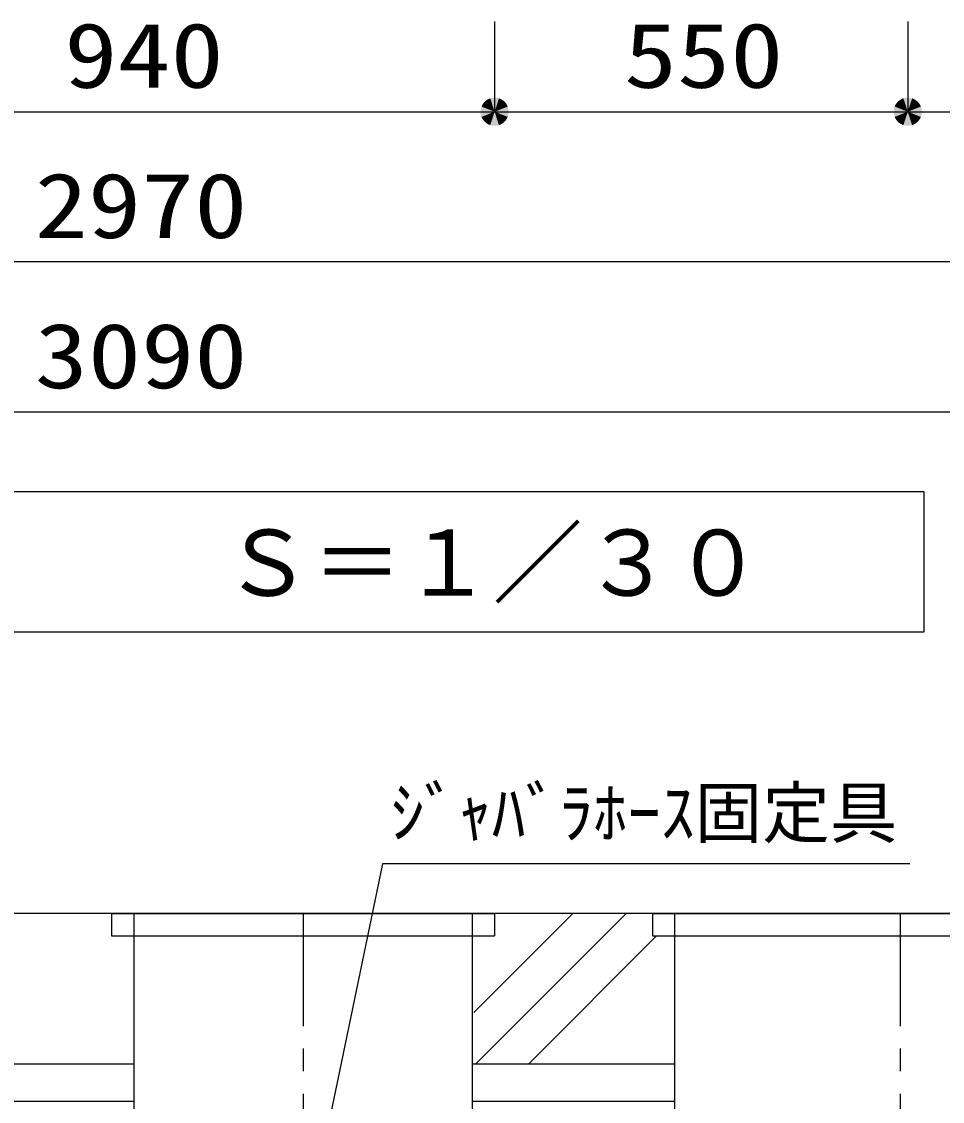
# Model space of a CAD drawing. Units: millimetres, scale not verified. Extents: x -24028 to 8910, y -6308 to 6308.
# Drawn here: x -4517 to -3291, y -1885 to -447 of the extents above; entities that cross this region are included whole.
import ezdxf
from ezdxf.enums import TextEntityAlignment as Align

# ---------------------------------------------------------------- set-up
doc = ezdxf.new("R2010")
doc.units = ezdxf.units.MM
doc.header["$LTSCALE"] = 30
doc.linetypes.add('CHAIN1', pattern=[8, 5, -1, 1, -1])
for name, color, linetype, lineweight in [('0-5_空気管', 3, 'Continuous', 25), ('0-C_機器', 2, 'Continuous', 25), ('0-E_00クル-フ-6寸法', 132, 'Continuous', 25)]:
    doc.layers.add(name, color=color, linetype=linetype, lineweight=lineweight)
doc.styles.add('ＭＳ ゴシック', font='')
doc.styles.get('ＭＳ ゴシック').set_extended_font_data('MS Gothic')

msp = doc.modelspace()

# ---------------------------------------------------------------- linework, layer by layer
at = {"layer": '0-5_空気管'}
for p, q in [((-4036.45, -1568.31), (-4142.21, -2077.62)), ((-3334.68, -1568.31), (-4036.45, -1568.31)), ((-4397.21, -1634.54), (-4397.21, -1664.53)), ((-4367.21, -1969.74), (-4367.21, -1634.54)), ((-3917.21, -1634.54), (-3917.21, -1969.74)), ((-3677.21, -1634.54), (-3677.21, -1664.53)), ((-3677.21, -1634.54), (-3017.21, -1634.54)), ((-3647.21, -1969.74), (-3647.21, -1634.54)), ((-4397.21, -1664.53), (-3887.21, -1664.53)), ((-3677.21, -1664.53), (-3017.21, -1664.53))]:
    msp.add_line(p, q, dxfattribs=at)
at = {"layer": '0-5_空気管', "linetype": 'CHAIN1'}
for p, q in [((-4142.21, -1634.54), (-4142.21, -2065.02)), ((-3347.21, -1634.54), (-3347.21, -2065.02))]:
    msp.add_line(p, q, dxfattribs=at)
at = {"layer": '0-5_空気管', "color": 2}
for p, q in [((-4592.21, -1834.54), (-4367.21, -1834.54)), ((-3917.21, -1834.54), (-3647.21, -1834.54)), ((-4592.21, -1884.54), (-4367.21, -1884.54)), ((-3917.21, -1884.54), (-3647.21, -1884.54))]:
    msp.add_line(p, q, dxfattribs=at)
at = {"layer": '0-5_空気管'}
msp.add_lwpolyline([(-4397.21, -1634.54), (-3887.21, -1634.54), (-3887.21, -1664.53)], dxfattribs=at)
at = {"layer": '0-C_機器'}
for p, q in [((-2767.32, -1634.54), (-6943.62, -1634.54)), ((-2767.32, -1634.54), (-6788.17, -1634.54)), ((-3914.8, -1766.33), (-3783, -1634.54)), ((-3912.3, -1834.54), (-3712.29, -1634.54)), ((-3841.58, -1834.54), (-3671.58, -1664.53))]:
    msp.add_line(p, q, dxfattribs=at)
at = {"layer": '0-C_機器', "color": 3}
msp.add_lwpolyline([(-3315.38, -1259.65), (-3315.38, -1073.35), (-5344.71, -1073.35), (-5344.71, -1259.65)], close=True, dxfattribs=at)
at = {"layer": '0-E_00クル-フ-6寸法', "color": 4}
for p, q in [((-3887.24, -447.14), (-3887.24, -567.14)), ((-3887.24, -447.14), (-3887.24, -567.14)), ((-3337.24, -447.14), (-3337.24, -567.14)), ((-3337.24, -447.14), (-3337.24, -567.14)), ((-4827.24, -567.14), (-3887.24, -567.14)), ((-3887.24, -567.14), (-3337.24, -567.14)), ((-3337.24, -567.14), (-2877.24, -567.14)), ((-2877.24, -767.14), (-5847.24, -767.14)), ((-2817.24, -967.14), (-5907.24, -967.14))]:
    msp.add_line(p, q, dxfattribs=at)
at = {"layer": '0-E_00クル-フ-6寸法'}
for points in [[(-3887.24, -567.14), (-3905.4, -562.47), (-3904.67, -560.23)], [(-3887.24, -567.14), (-3905.4, -562.47), (-3904.67, -560.23)], [(-3887.24, -567.14), (-3904.67, -560.23), (-3903.67, -558.1)], [(-3887.24, -567.14), (-3904.67, -560.23), (-3903.67, -558.1)], [(-3887.24, -567.14), (-3903.67, -558.1), (-3902.41, -556.12)], [(-3887.24, -567.14), (-3903.67, -558.1), (-3902.41, -556.12)], [(-3887.24, -567.14), (-3902.41, -556.12), (-3900.91, -554.3)], [(-3887.24, -567.14), (-3902.41, -556.12), (-3900.91, -554.3)], [(-3887.24, -567.14), (-3900.91, -554.3), (-3899.19, -552.69)], [(-3887.24, -567.14), (-3900.91, -554.3), (-3899.19, -552.69)], [(-3887.24, -567.14), (-3899.19, -552.69), (-3897.29, -551.31)], [(-3887.24, -567.14), (-3899.19, -552.69), (-3897.29, -551.31)], [(-3887.24, -567.14), (-3897.29, -551.31), (-3895.22, -550.17)], [(-3887.24, -567.14), (-3897.29, -551.31), (-3895.22, -550.17)], [(-3887.24, -567.14), (-3895.22, -550.17), (-3893.04, -549.3)], [(-3887.24, -567.14), (-3895.22, -550.17), (-3893.04, -549.3)], [(-3887.24, -567.14), (-3893.04, -549.3), (-3890.75, -548.72)], [(-3887.24, -567.14), (-3893.04, -549.3), (-3890.75, -548.72)], [(-3887.24, -567.14), (-3890.75, -548.72), (-3888.42, -548.42)], [(-3887.24, -567.14), (-3890.75, -548.72), (-3888.42, -548.42)], [(-3887.24, -567.14), (-3888.42, -548.42), (-3886.06, -548.42)], [(-3887.24, -567.14), (-3888.42, -548.42), (-3886.06, -548.42)], [(-3887.24, -567.14), (-3886.06, -548.42), (-3883.73, -548.72)], [(-3887.24, -567.14), (-3886.06, -548.42), (-3883.73, -548.72)], [(-3887.24, -567.14), (-3883.73, -548.72), (-3881.45, -549.3)], [(-3887.24, -567.14), (-3883.73, -548.72), (-3881.45, -549.3)], [(-3887.24, -567.14), (-3881.45, -549.3), (-3879.26, -550.17)], [(-3887.24, -567.14), (-3881.45, -549.3), (-3879.26, -550.17)], [(-3887.24, -567.14), (-3879.26, -550.17), (-3877.19, -551.31)], [(-3887.24, -567.14), (-3879.26, -550.17), (-3877.19, -551.31)], [(-3887.24, -567.14), (-3877.19, -551.31), (-3875.29, -552.69)], [(-3887.24, -567.14), (-3877.19, -551.31), (-3875.29, -552.69)], [(-3887.24, -567.14), (-3875.29, -552.69), (-3873.57, -554.3)], [(-3887.24, -567.14), (-3875.29, -552.69), (-3873.57, -554.3)], [(-3887.24, -567.14), (-3873.57, -554.3), (-3872.07, -556.12)], [(-3887.24, -567.14), (-3873.57, -554.3), (-3872.07, -556.12)], [(-3887.24, -567.14), (-3872.07, -556.12), (-3870.81, -558.1)], [(-3887.24, -567.14), (-3872.07, -556.12), (-3870.81, -558.1)], [(-3887.24, -567.14), (-3870.81, -558.1), (-3869.81, -560.23)], [(-3887.24, -567.14), (-3870.81, -558.1), (-3869.81, -560.23)], [(-3887.24, -567.14), (-3869.81, -560.23), (-3869.08, -562.47)], [(-3887.24, -567.14), (-3869.81, -560.23), (-3869.08, -562.47)], [(-3337.24, -567.14), (-3355.4, -562.47), (-3354.68, -560.23)], [(-3337.24, -567.14), (-3355.4, -562.47), (-3354.68, -560.23)], [(-3337.24, -567.14), (-3354.68, -560.23), (-3353.67, -558.1)], [(-3337.24, -567.14), (-3354.68, -560.23), (-3353.67, -558.1)], [(-3337.24, -567.14), (-3353.67, -558.1), (-3352.41, -556.12)], [(-3337.24, -567.14), (-3353.67, -558.1), (-3352.41, -556.12)], [(-3337.24, -567.14), (-3352.41, -556.12), (-3350.91, -554.3)], [(-3337.24, -567.14), (-3352.41, -556.12), (-3350.91, -554.3)], [(-3337.24, -567.14), (-3350.91, -554.3), (-3349.19, -552.69)], [(-3337.24, -567.14), (-3350.91, -554.3), (-3349.19, -552.69)], [(-3337.24, -567.14), (-3349.19, -552.69), (-3347.29, -551.31)], [(-3337.24, -567.14), (-3349.19, -552.69), (-3347.29, -551.31)], [(-3337.24, -567.14), (-3347.29, -551.31), (-3345.23, -550.17)], [(-3337.24, -567.14), (-3347.29, -551.31), (-3345.23, -550.17)], [(-3337.24, -567.14), (-3345.23, -550.17), (-3343.04, -549.3)], [(-3337.24, -567.14), (-3345.23, -550.17), (-3343.04, -549.3)], [(-3337.24, -567.14), (-3343.04, -549.3), (-3340.76, -548.72)], [(-3337.24, -567.14), (-3343.04, -549.3), (-3340.76, -548.72)], [(-3337.24, -567.14), (-3340.76, -548.72), (-3338.42, -548.42)], [(-3337.24, -567.14), (-3340.76, -548.72), (-3338.42, -548.42)], [(-3337.24, -567.14), (-3338.42, -548.42), (-3336.07, -548.42)], [(-3337.24, -567.14), (-3338.42, -548.42), (-3336.07, -548.42)], [(-3337.24, -567.14), (-3336.07, -548.42), (-3333.73, -548.72)], [(-3337.24, -567.14), (-3336.07, -548.42), (-3333.73, -548.72)], [(-3337.24, -567.14), (-3333.73, -548.72), (-3331.45, -549.3)], [(-3337.24, -567.14), (-3333.73, -548.72), (-3331.45, -549.3)], [(-3337.24, -567.14), (-3331.45, -549.3), (-3329.26, -550.17)], [(-3337.24, -567.14), (-3331.45, -549.3), (-3329.26, -550.17)], [(-3337.24, -567.14), (-3329.26, -550.17), (-3327.2, -551.31)], [(-3337.24, -567.14), (-3329.26, -550.17), (-3327.2, -551.31)], [(-3337.24, -567.14), (-3327.2, -551.31), (-3325.29, -552.69)], [(-3337.24, -567.14), (-3327.2, -551.31), (-3325.29, -552.69)], [(-3337.24, -567.14), (-3325.29, -552.69), (-3323.57, -554.3)], [(-3337.24, -567.14), (-3325.29, -552.69), (-3323.57, -554.3)], [(-3337.24, -567.14), (-3323.57, -554.3), (-3322.07, -556.12)], [(-3337.24, -567.14), (-3323.57, -554.3), (-3322.07, -556.12)], [(-3337.24, -567.14), (-3322.07, -556.12), (-3320.81, -558.1)], [(-3337.24, -567.14), (-3322.07, -556.12), (-3320.81, -558.1)], [(-3337.24, -567.14), (-3320.81, -558.1), (-3319.81, -560.23)], [(-3337.24, -567.14), (-3320.81, -558.1), (-3319.81, -560.23)], [(-3337.24, -567.14), (-3319.81, -560.23), (-3319.08, -562.47)], [(-3337.24, -567.14), (-3319.81, -560.23), (-3319.08, -562.47)], [(-3887.24, -567.14), (-3905.99, -567.14), (-3905.84, -564.79)], [(-3887.24, -567.14), (-3905.99, -567.14), (-3905.84, -564.79)], [(-3887.24, -567.14), (-3905.84, -569.49), (-3905.99, -567.14)], [(-3887.24, -567.14), (-3905.84, -569.49), (-3905.99, -567.14)], [(-3887.24, -567.14), (-3905.84, -564.79), (-3905.4, -562.47)], [(-3887.24, -567.14), (-3905.84, -564.79), (-3905.4, -562.47)], [(-3887.24, -567.14), (-3905.4, -571.8), (-3905.84, -569.49)], [(-3887.24, -567.14), (-3905.4, -571.8), (-3905.84, -569.49)], [(-3887.24, -567.14), (-3904.67, -574.04), (-3905.4, -571.8)], [(-3887.24, -567.14), (-3904.67, -574.04), (-3905.4, -571.8)], [(-3887.24, -567.14), (-3903.67, -576.17), (-3904.67, -574.04)], [(-3887.24, -567.14), (-3903.67, -576.17), (-3904.67, -574.04)], [(-3887.24, -567.14), (-3902.41, -578.16), (-3903.67, -576.17)], [(-3887.24, -567.14), (-3902.41, -578.16), (-3903.67, -576.17)], [(-3887.24, -567.14), (-3900.91, -579.97), (-3902.41, -578.16)], [(-3887.24, -567.14), (-3900.91, -579.97), (-3902.41, -578.16)], [(-3887.24, -567.14), (-3899.19, -581.58), (-3900.91, -579.97)], [(-3887.24, -567.14), (-3899.19, -581.58), (-3900.91, -579.97)], [(-3887.24, -567.14), (-3897.29, -582.97), (-3899.19, -581.58)], [(-3887.24, -567.14), (-3897.29, -582.97), (-3899.19, -581.58)], [(-3887.24, -567.14), (-3895.22, -584.1), (-3897.29, -582.97)], [(-3887.24, -567.14), (-3895.22, -584.1), (-3897.29, -582.97)], [(-3887.24, -567.14), (-3893.04, -584.97), (-3895.22, -584.1)], [(-3887.24, -567.14), (-3893.04, -584.97), (-3895.22, -584.1)], [(-3887.24, -567.14), (-3890.75, -585.55), (-3893.04, -584.97)], [(-3887.24, -567.14), (-3890.75, -585.55), (-3893.04, -584.97)], [(-3887.24, -567.14), (-3888.42, -585.85), (-3890.75, -585.55)], [(-3887.24, -567.14), (-3888.42, -585.85), (-3890.75, -585.55)], [(-3887.24, -567.14), (-3886.06, -585.85), (-3888.42, -585.85)], [(-3887.24, -567.14), (-3886.06, -585.85), (-3888.42, -585.85)], [(-3887.24, -567.14), (-3869.08, -562.47), (-3868.64, -564.79)], [(-3887.24, -567.14), (-3869.08, -562.47), (-3868.64, -564.79)], [(-3887.24, -567.14), (-3868.64, -564.79), (-3868.49, -567.14)], [(-3887.24, -567.14), (-3868.64, -564.79), (-3868.49, -567.14)], [(-3887.24, -567.14), (-3883.73, -585.55), (-3886.06, -585.85)], [(-3887.24, -567.14), (-3881.45, -584.97), (-3883.73, -585.55)], [(-3887.24, -567.14), (-3879.26, -584.1), (-3881.45, -584.97)], [(-3887.24, -567.14), (-3877.19, -582.97), (-3879.26, -584.1)], [(-3887.24, -567.14), (-3875.29, -581.58), (-3877.19, -582.97)], [(-3887.24, -567.14), (-3873.57, -579.97), (-3875.29, -581.58)], [(-3887.24, -567.14), (-3872.07, -578.16), (-3873.57, -579.97)], [(-3887.24, -567.14), (-3870.81, -576.17), (-3872.07, -578.16)], [(-3887.24, -567.14), (-3869.81, -574.04), (-3870.81, -576.17)], [(-3887.24, -567.14), (-3869.08, -571.8), (-3869.81, -574.04)], [(-3887.24, -567.14), (-3868.64, -569.49), (-3869.08, -571.8)], [(-3887.24, -567.14), (-3868.49, -567.14), (-3868.64, -569.49)], [(-3887.24, -567.14), (-3883.73, -585.55), (-3886.06, -585.85)], [(-3887.24, -567.14), (-3881.45, -584.97), (-3883.73, -585.55)], [(-3887.24, -567.14), (-3879.26, -584.1), (-3881.45, -584.97)], [(-3887.24, -567.14), (-3877.19, -582.97), (-3879.26, -584.1)], [(-3887.24, -567.14), (-3875.29, -581.58), (-3877.19, -582.97)], [(-3887.24, -567.14), (-3873.57, -579.97), (-3875.29, -581.58)], [(-3887.24, -567.14), (-3872.07, -578.16), (-3873.57, -579.97)], [(-3887.24, -567.14), (-3870.81, -576.17), (-3872.07, -578.16)], [(-3887.24, -567.14), (-3869.81, -574.04), (-3870.81, -576.17)], [(-3887.24, -567.14), (-3869.08, -571.8), (-3869.81, -574.04)], [(-3887.24, -567.14), (-3868.64, -569.49), (-3869.08, -571.8)], [(-3887.24, -567.14), (-3868.49, -567.14), (-3868.64, -569.49)], [(-3337.24, -567.14), (-3355.99, -567.14), (-3355.84, -564.79)], [(-3337.24, -567.14), (-3355.99, -567.14), (-3355.84, -564.79)], [(-3337.24, -567.14), (-3355.84, -569.49), (-3355.99, -567.14)], [(-3337.24, -567.14), (-3355.84, -569.49), (-3355.99, -567.14)], [(-3337.24, -567.14), (-3355.84, -564.79), (-3355.4, -562.47)], [(-3337.24, -567.14), (-3355.84, -564.79), (-3355.4, -562.47)], [(-3337.24, -567.14), (-3355.4, -571.8), (-3355.84, -569.49)], [(-3337.24, -567.14), (-3355.4, -571.8), (-3355.84, -569.49)], [(-3337.24, -567.14), (-3354.68, -574.04), (-3355.4, -571.8)], [(-3337.24, -567.14), (-3354.68, -574.04), (-3355.4, -571.8)], [(-3337.24, -567.14), (-3353.67, -576.17), (-3354.68, -574.04)], [(-3337.24, -567.14), (-3353.67, -576.17), (-3354.68, -574.04)], [(-3337.24, -567.14), (-3352.41, -578.16), (-3353.67, -576.17)], [(-3337.24, -567.14), (-3352.41, -578.16), (-3353.67, -576.17)], [(-3337.24, -567.14), (-3350.91, -579.97), (-3352.41, -578.16)], [(-3337.24, -567.14), (-3350.91, -579.97), (-3352.41, -578.16)], [(-3337.24, -567.14), (-3349.19, -581.58), (-3350.91, -579.97)], [(-3337.24, -567.14), (-3349.19, -581.58), (-3350.91, -579.97)], [(-3337.24, -567.14), (-3347.29, -582.97), (-3349.19, -581.58)], [(-3337.24, -567.14), (-3347.29, -582.97), (-3349.19, -581.58)], [(-3337.24, -567.14), (-3345.23, -584.1), (-3347.29, -582.97)], [(-3337.24, -567.14), (-3345.23, -584.1), (-3347.29, -582.97)], [(-3337.24, -567.14), (-3343.04, -584.97), (-3345.23, -584.1)], [(-3337.24, -567.14), (-3343.04, -584.97), (-3345.23, -584.1)], [(-3337.24, -567.14), (-3340.76, -585.55), (-3343.04, -584.97)], [(-3337.24, -567.14), (-3340.76, -585.55), (-3343.04, -584.97)], [(-3337.24, -567.14), (-3338.42, -585.85), (-3340.76, -585.55)], [(-3337.24, -567.14), (-3338.42, -585.85), (-3340.76, -585.55)], [(-3337.24, -567.14), (-3336.07, -585.85), (-3338.42, -585.85)], [(-3337.24, -567.14), (-3336.07, -585.85), (-3338.42, -585.85)], [(-3337.24, -567.14), (-3319.08, -562.47), (-3318.64, -564.79)], [(-3337.24, -567.14), (-3319.08, -562.47), (-3318.64, -564.79)], [(-3337.24, -567.14), (-3318.64, -564.79), (-3318.49, -567.14)], [(-3337.24, -567.14), (-3318.64, -564.79), (-3318.49, -567.14)], [(-3337.24, -567.14), (-3333.73, -585.55), (-3336.07, -585.85)], [(-3337.24, -567.14), (-3331.45, -584.97), (-3333.73, -585.55)], [(-3337.24, -567.14), (-3329.26, -584.1), (-3331.45, -584.97)], [(-3337.24, -567.14), (-3327.2, -582.97), (-3329.26, -584.1)], [(-3337.24, -567.14), (-3325.29, -581.58), (-3327.2, -582.97)], [(-3337.24, -567.14), (-3323.57, -579.97), (-3325.29, -581.58)], [(-3337.24, -567.14), (-3322.07, -578.16), (-3323.57, -579.97)], [(-3337.24, -567.14), (-3320.81, -576.17), (-3322.07, -578.16)], [(-3337.24, -567.14), (-3319.81, -574.04), (-3320.81, -576.17)], [(-3337.24, -567.14), (-3319.08, -571.8), (-3319.81, -574.04)], [(-3337.24, -567.14), (-3318.64, -569.49), (-3319.08, -571.8)], [(-3337.24, -567.14), (-3318.49, -567.14), (-3318.64, -569.49)], [(-3337.24, -567.14), (-3333.73, -585.55), (-3336.07, -585.85)], [(-3337.24, -567.14), (-3331.45, -584.97), (-3333.73, -585.55)], [(-3337.24, -567.14), (-3329.26, -584.1), (-3331.45, -584.97)], [(-3337.24, -567.14), (-3327.2, -582.97), (-3329.26, -584.1)], [(-3337.24, -567.14), (-3325.29, -581.58), (-3327.2, -582.97)], [(-3337.24, -567.14), (-3323.57, -579.97), (-3325.29, -581.58)], [(-3337.24, -567.14), (-3322.07, -578.16), (-3323.57, -579.97)], [(-3337.24, -567.14), (-3320.81, -576.17), (-3322.07, -578.16)], [(-3337.24, -567.14), (-3319.81, -574.04), (-3320.81, -576.17)], [(-3337.24, -567.14), (-3319.08, -571.8), (-3319.81, -574.04)], [(-3337.24, -567.14), (-3318.64, -569.49), (-3319.08, -571.8)], [(-3337.24, -567.14), (-3318.49, -567.14), (-3318.64, -569.49)]]:
    msp.add_solid(points, dxfattribs=at)

# ---------------------------------------------------------------- texts
at = {"layer": '0-5_空気管', "color": 4, "style": 'ＭＳ ゴシック'}
msp.add_text('ｼﾞｬﾊﾞﾗﾎｰｽ固定具', height=65.98, dxfattribs=at).set_placement((-4025.88, -1553.31), align=Align.BOTTOM_LEFT)
at = {"layer": '0-C_機器', "color": 4, "style": 'ＭＳ ゴシック'}
msp.add_text('Ｓ＝１／３０', height=87.98, dxfattribs=at).set_placement((-4249.91, -1237.95), align=Align.BOTTOM_LEFT)
at = {"layer": '0-E_00クル-フ-6寸法', "color": 3, "style": 'ＭＳ ゴシック', "width": 1.2}
for s, p in [('940', (-4460.1, -561.29)), ('550', (-3715.1, -561.29)), ('2970', (-4499.38, -761.29)), ('3090', (-4499.38, -961.29))]:
    msp.add_text(s, height=86.66, dxfattribs=at).set_placement(p, align=Align.BOTTOM_LEFT)

doc.saveas('drawing.dxf')
